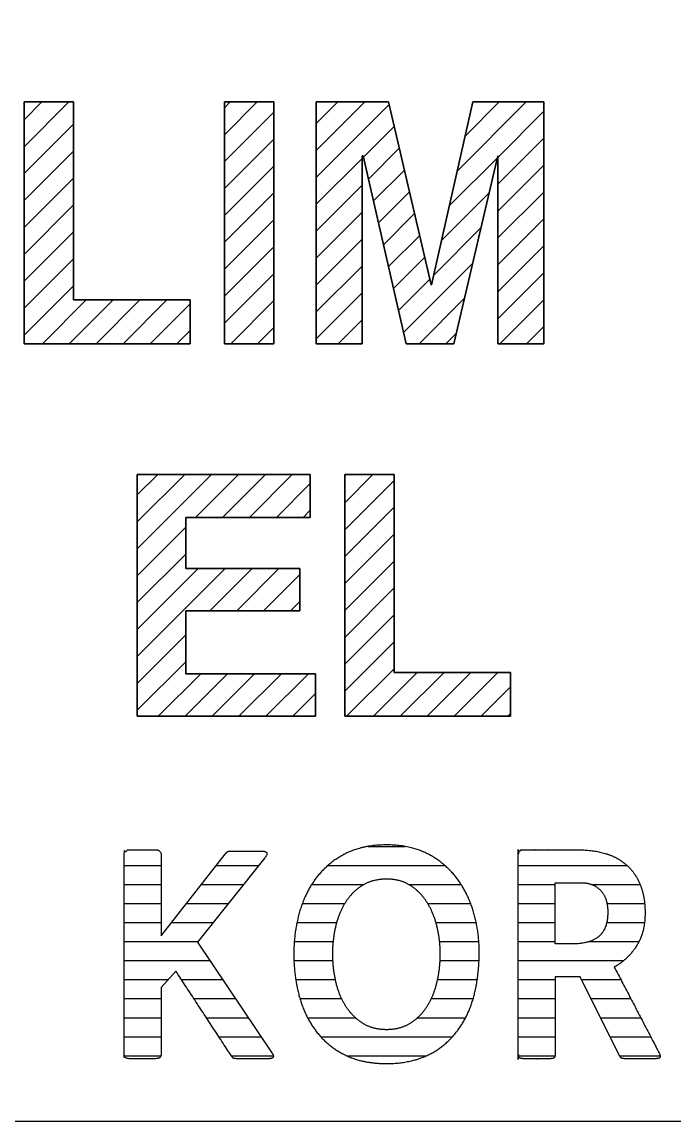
# Model space of a CAD drawing. Extents: x 7948 to 8542, y -4601 to -4181.
# Drawn here: x 8006.23 to 8010.51, y -4455.37 to -4448.16 of the extents above; entities that cross this region are included whole.
import ezdxf

# ---------------------------------------------------------------- set-up
doc = ezdxf.new("R2010")
doc.units = 0
doc.header["$LTSCALE"] = 7
doc.header["$MEASUREMENT"] = 0
doc.layers.get('0').update_dxf_attribs({"color": 2, "linetype": 'CONTINUOUS'})
doc.layers.add('기본값', color=18, linetype='CONTINUOUS')
doc.layers.add('레이어 1', color=18, linetype='CONTINUOUS')
pattern_1 = [(0, (7782.89281, -4612.94615), (0, 0.125), [])]

msp = doc.modelspace()

# ---------------------------------------------------------------- hatches: boundary and pattern name
at = {"layer": '기본값'}
h = msp.add_hatch(dxfattribs=at)
h.set_pattern_fill('해치1', color=2, style=0, pattern_type=2)
h.set_pattern_definition(pattern_1)
h.paths.add_polyline_path([(8009.08412, -4454.79129), (8009.07348, -4454.8043), (8009.06261, -4454.81687), (8009.0515, -4454.82901), (8009.04016, -4454.84072), (8009.02858, -4454.85199), (8009.01675, -4454.86283), (8009.0047, -4454.87323), (8008.9924, -4454.8832), (8008.97987, -4454.89273), (8008.9671, -4454.90183), (8008.95409, -4454.91049), (8008.94084, -4454.91872), (8008.92736, -4454.92652), (8008.91364, -4454.93388), (8008.89968, -4454.94081), (8008.88548, -4454.9473), (8008.87105, -4454.95338), (8008.85638, -4454.95907), (8008.84147, -4454.96436), (8008.82633, -4454.96927), (8008.81094, -4454.97378), (8008.79532, -4454.9779), (8008.77946, -4454.98162), (8008.76337, -4454.98496), (8008.74703, -4454.9879), (8008.73046, -4454.99045), (8008.71365, -4454.99261), (8008.69661, -4454.99437), (8008.67933, -4454.99574), (8008.6618, -4454.99672), (8008.64405, -4454.99731), (8008.62605, -4454.99751), (8008.60611, -4454.99728), (8008.58652, -4454.9966), (8008.56729, -4454.99546), (8008.54842, -4454.99387), (8008.5299, -4454.99182), (8008.51174, -4454.98931), (8008.49393, -4454.98635), (8008.47648, -4454.98294), (8008.45939, -4454.97907), (8008.44265, -4454.97474), (8008.42626, -4454.96996), (8008.41024, -4454.96472), (8008.39457, -4454.95903), (8008.37925, -4454.95288), (8008.3643, -4454.94628), (8008.34969, -4454.93922), (8008.33543, -4454.93177), (8008.32149, -4454.924), (8008.30787, -4454.91591), (8008.29457, -4454.9075), (8008.28159, -4454.89876), (8008.26893, -4454.88971), (8008.25659, -4454.88033), (8008.24458, -4454.87063), (8008.23289, -4454.86061), (8008.22151, -4454.85026), (8008.21046, -4454.8396), (8008.19973, -4454.82861), (8008.18932, -4454.81731), (8008.17923, -4454.80568), (8008.16947, -4454.79372), (8008.16002, -4454.78145), (8008.15089, -4454.7689), (8008.14207, -4454.75611), (8008.13356, -4454.74307), (8008.12535, -4454.72981), (8008.11745, -4454.7163), (8008.10986, -4454.70255), (8008.10258, -4454.68857), (8008.0956, -4454.67435), (8008.08894, -4454.65988), (8008.08258, -4454.64518), (8008.07653, -4454.63025), (8008.07079, -4454.61507), (8008.06535, -4454.59965), (8008.06023, -4454.584), (8008.05541, -4454.56811), (8008.0509, -4454.55198), (8008.04273, -4454.51927), (8008.03565, -4454.48614), (8008.02966, -4454.45259), (8008.02476, -4454.41863), (8008.02095, -4454.38424), (8008.01822, -4454.34944), (8008.01659, -4454.31421), (8008.01605, -4454.27857), (8008.01661, -4454.24375), (8008.01828, -4454.20924), (8008.02108, -4454.17504), (8008.02499, -4454.14116), (8008.03003, -4454.10758), (8008.03618, -4454.07432), (8008.04345, -4454.04137), (8008.05184, -4454.00873), (8008.05646, -4453.99261), (8008.0614, -4453.97672), (8008.06664, -4453.96107), (8008.07219, -4453.94566), (8008.07804, -4453.93049), (8008.08421, -4453.91555), (8008.09068, -4453.90085), (8008.09745, -4453.88639), (8008.10454, -4453.87217), (8008.11193, -4453.85818), (8008.11962, -4453.84444), (8008.12763, -4453.83092), (8008.13594, -4453.81765), (8008.14456, -4453.80462), (8008.15349, -4453.79182), (8008.16272, -4453.77926), (8008.17226, -4453.76697), (8008.18211, -4453.755), (8008.19226, -4453.74335), (8008.20273, -4453.73201), (8008.2135, -4453.72099), (8008.22458, -4453.71028), (8008.23597, -4453.69989), (8008.24767, -4453.68981), (8008.25967, -4453.68005), (8008.27198, -4453.6706), (8008.2846, -4453.66147), (8008.29753, -4453.65266), (8008.31077, -4453.64416), (8008.32431, -4453.63597), (8008.33817, -4453.6281), (8008.35233, -4453.62055), (8008.35953, -4453.61691), (8008.36682, -4453.61339), (8008.38165, -4453.60668), (8008.39684, -4453.60044), (8008.41238, -4453.59466), (8008.42826, -4453.58935), (8008.4445, -4453.58449), (8008.46108, -4453.5801), (8008.47802, -4453.57617), (8008.4953, -4453.57271), (8008.51293, -4453.5697), (8008.53091, -4453.56716), (8008.54924, -4453.56508), (8008.56792, -4453.56346), (8008.58695, -4453.5623), (8008.60632, -4453.56161), (8008.62605, -4453.56138), (8008.64556, -4453.56161), (8008.66474, -4453.56232), (8008.68359, -4453.56349), (8008.70209, -4453.56513), (8008.72027, -4453.56724), (8008.7381, -4453.56982), (8008.7556, -4453.57287), (8008.77277, -4453.57639), (8008.7896, -4453.58038), (8008.80609, -4453.58484), (8008.82225, -4453.58976), (8008.83808, -4453.59516), (8008.85357, -4453.60102), (8008.86872, -4453.60735), (8008.88354, -4453.61416), (8008.89082, -4453.61773), (8008.89802, -4453.62143), (8008.91218, -4453.62909), (8008.92603, -4453.63706), (8008.93958, -4453.64533), (8008.95282, -4453.65392), (8008.96575, -4453.66281), (8008.97837, -4453.67202), (8008.99069, -4453.68153), (8009.0027, -4453.69135), (8009.0144, -4453.70148), (8009.02579, -4453.71191), (8009.03688, -4453.72266), (8009.04765, -4453.73371), (8009.05812, -4453.74507), (8009.06829, -4453.75674), (8009.07814, -4453.76872), (8009.08769, -4453.78101), (8009.09693, -4453.79357), (8009.10588, -4453.80636), (8009.11452, -4453.81938), (8009.12286, -4453.83263), (8009.1309, -4453.8461), (8009.13864, -4453.85982), (8009.14608, -4453.87376), (8009.15322, -4453.88793), (8009.16006, -4453.90233), (8009.1666, -4453.91696), (8009.17284, -4453.93183), (8009.17877, -4453.94692), (8009.18441, -4453.96225), (8009.18974, -4453.9778), (8009.19478, -4453.99359), (8009.19951, -4454.00961), (8009.20395, -4454.02578), (8009.20808, -4454.04204), (8009.21191, -4454.05838), (8009.21544, -4454.07481), (8009.21868, -4454.09133), (8009.22161, -4454.10793), (8009.22424, -4454.12461), (8009.22657, -4454.14138), (8009.22861, -4454.15823), (8009.23034, -4454.17517), (8009.23177, -4454.19219), (8009.2329, -4454.20929), (8009.23373, -4454.22649), (8009.23426, -4454.24376), (8009.23442, -4454.27857), (8009.23345, -4454.31756), (8009.23142, -4454.35563), (8009.22832, -4454.39277), (8009.22416, -4454.42898), (8009.21894, -4454.46427), (8009.21265, -4454.49863), (8009.2091, -4454.51547), (8009.2053, -4454.53207), (8009.20122, -4454.54844), (8009.19688, -4454.56458), (8009.19224, -4454.58048), (8009.18729, -4454.59616), (8009.18201, -4454.6116), (8009.17641, -4454.62681), (8009.17049, -4454.64179), (8009.16425, -4454.65654), (8009.15768, -4454.67106), (8009.15079, -4454.68535), (8009.14359, -4454.6994), (8009.13605, -4454.71322), (8009.1282, -4454.72681), (8009.12003, -4454.74017), (8009.11153, -4454.7533), (8009.10272, -4454.76619), (8009.09358, -4454.77886)], flags=0)
h.paths.add_polyline_path([(8008.62605, -4453.78603), (8008.61452, -4453.78619), (8008.6032, -4453.78668), (8008.59208, -4453.7875), (8008.58116, -4453.78865), (8008.57045, -4453.79012), (8008.55994, -4453.79192), (8008.54963, -4453.79405), (8008.54455, -4453.79524), (8008.53952, -4453.79651), (8008.53454, -4453.79786), (8008.52962, -4453.79929), (8008.52474, -4453.80081), (8008.51992, -4453.80241), (8008.51514, -4453.80409), (8008.51042, -4453.80585), (8008.50574, -4453.80769), (8008.50112, -4453.80961), (8008.49655, -4453.81162), (8008.49203, -4453.81371), (8008.48756, -4453.81588), (8008.48314, -4453.81813), (8008.47877, -4453.82047), (8008.47445, -4453.82288), (8008.47018, -4453.82538), (8008.46597, -4453.82796), (8008.45767, -4453.83331), (8008.44956, -4453.83887), (8008.44163, -4453.84466), (8008.43388, -4453.85065), (8008.42632, -4453.85687), (8008.41893, -4453.8633), (8008.41173, -4453.86994), (8008.40471, -4453.8768), (8008.39787, -4453.88388), (8008.39121, -4453.89117), (8008.38474, -4453.89868), (8008.37844, -4453.90641), (8008.37233, -4453.91435), (8008.3664, -4453.92251), (8008.36065, -4453.93088), (8008.35508, -4453.93947), (8008.3497, -4453.94824), (8008.34449, -4453.95715), (8008.33947, -4453.96622), (8008.33463, -4453.97543), (8008.32997, -4453.98479), (8008.32549, -4453.99429), (8008.32119, -4454.00394), (8008.31707, -4454.01374), (8008.31313, -4454.02369), (8008.30938, -4454.03378), (8008.3058, -4454.04402), (8008.30241, -4454.05441), (8008.2992, -4454.06494), (8008.29617, -4454.07562), (8008.29332, -4454.08645), (8008.29065, -4454.09742), (8008.28582, -4454.11958), (8008.28163, -4454.14189), (8008.27808, -4454.16432), (8008.27518, -4454.1869), (8008.27293, -4454.20961), (8008.27132, -4454.23246), (8008.27035, -4454.25544), (8008.27003, -4454.27857), (8008.27035, -4454.30169), (8008.27132, -4454.32467), (8008.27293, -4454.34752), (8008.27518, -4454.37022), (8008.27808, -4454.39279), (8008.28163, -4454.41521), (8008.28582, -4454.4375), (8008.29065, -4454.45965), (8008.29332, -4454.47062), (8008.29617, -4454.48144), (8008.2992, -4454.49211), (8008.30241, -4454.50264), (8008.3058, -4454.51302), (8008.30938, -4454.52326), (8008.31313, -4454.53335), (8008.31707, -4454.5433), (8008.32119, -4454.5531), (8008.32549, -4454.56275), (8008.32997, -4454.57226), (8008.33463, -4454.58162), (8008.33947, -4454.59083), (8008.34449, -4454.5999), (8008.3497, -4454.60883), (8008.35508, -4454.6176), (8008.36065, -4454.6262), (8008.3664, -4454.63459), (8008.37233, -4454.64278), (8008.37844, -4454.65075), (8008.38474, -4454.65851), (8008.39121, -4454.66606), (8008.39787, -4454.6734), (8008.40471, -4454.68054), (8008.41173, -4454.68746), (8008.41893, -4454.69417), (8008.42632, -4454.70068), (8008.43388, -4454.70697), (8008.44163, -4454.71306), (8008.44956, -4454.71893), (8008.45767, -4454.7246), (8008.46597, -4454.73005), (8008.47018, -4454.73269), (8008.47445, -4454.73524), (8008.47877, -4454.7377), (8008.48314, -4454.74009), (8008.48756, -4454.74239), (8008.49203, -4454.7446), (8008.49655, -4454.74673), (8008.50112, -4454.74878), (8008.50574, -4454.75075), (8008.51042, -4454.75263), (8008.51514, -4454.75443), (8008.51992, -4454.75614), (8008.52474, -4454.75777), (8008.52962, -4454.75932), (8008.53454, -4454.76078), (8008.53952, -4454.76216), (8008.54455, -4454.76346), (8008.54963, -4454.76467), (8008.55476, -4454.7658), (8008.55994, -4454.76684), (8008.57045, -4454.76868), (8008.58116, -4454.77019), (8008.59208, -4454.77136), (8008.6032, -4454.77219), (8008.61452, -4454.7727), (8008.62605, -4454.77286), (8008.63736, -4454.7727), (8008.64849, -4454.77219), (8008.65943, -4454.77136), (8008.67017, -4454.77019), (8008.68073, -4454.76868), (8008.6911, -4454.76684), (8008.69622, -4454.7658), (8008.70129, -4454.76467), (8008.70631, -4454.76346), (8008.71128, -4454.76216), (8008.71621, -4454.76078), (8008.72109, -4454.75932), (8008.72592, -4454.75777), (8008.7307, -4454.75614), (8008.73544, -4454.75443), (8008.74013, -4454.75263), (8008.74477, -4454.75075), (8008.74937, -4454.74878), (8008.75392, -4454.74673), (8008.75842, -4454.7446), (8008.76288, -4454.74239), (8008.76728, -4454.74009), (8008.77164, -4454.7377), (8008.77596, -4454.73524), (8008.78022, -4454.73269), (8008.78444, -4454.73005), (8008.79274, -4454.7246), (8008.80085, -4454.71893), (8008.80877, -4454.71306), (8008.8165, -4454.70697), (8008.82404, -4454.70068), (8008.83139, -4454.69417), (8008.83855, -4454.68746), (8008.84553, -4454.68054), (8008.85231, -4454.6734), (8008.85891, -4454.66606), (8008.86531, -4454.65851), (8008.87153, -4454.65075), (8008.87756, -4454.64278), (8008.8834, -4454.63459), (8008.88905, -4454.6262), (8008.89451, -4454.6176), (8008.89979, -4454.60882), (8008.90489, -4454.59989), (8008.90982, -4454.5908), (8008.91458, -4454.58156), (8008.91916, -4454.57217), (8008.92357, -4454.56263), (8008.9278, -4454.55293), (8008.93185, -4454.54308), (8008.93573, -4454.53307), (8008.93944, -4454.52292), (8008.94297, -4454.51261), (8008.94633, -4454.50215), (8008.94951, -4454.49153), (8008.95252, -4454.48077), (8008.95535, -4454.46985), (8008.958, -4454.45877), (8008.96282, -4454.43645), (8008.967, -4454.41406), (8008.97053, -4454.39162), (8008.97342, -4454.36912), (8008.97567, -4454.34657), (8008.97728, -4454.32396), (8008.97824, -4454.30129), (8008.97856, -4454.27857), (8008.97824, -4454.25627), (8008.97728, -4454.234), (8008.97567, -4454.21176), (8008.97342, -4454.18955), (8008.97053, -4454.16736), (8008.967, -4454.14521), (8008.96282, -4454.12309), (8008.958, -4454.10099), (8008.95535, -4454.09003), (8008.95252, -4454.07921), (8008.94951, -4454.06853), (8008.94633, -4454.05801), (8008.94297, -4454.04763), (8008.93944, -4454.03739), (8008.93573, -4454.0273), (8008.93185, -4454.01736), (8008.9278, -4454.00757), (8008.92357, -4453.99792), (8008.91916, -4453.98842), (8008.91458, -4453.97906), (8008.90982, -4453.96985), (8008.90489, -4453.96079), (8008.89979, -4453.95187), (8008.89451, -4453.9431), (8008.88905, -4453.93451), (8008.88341, -4453.92611), (8008.87759, -4453.91792), (8008.87159, -4453.90993), (8008.8654, -4453.90214), (8008.85904, -4453.89455), (8008.85249, -4453.88717), (8008.84576, -4453.87998), (8008.83885, -4453.873), (8008.83176, -4453.86622), (8008.82448, -4453.85964), (8008.81703, -4453.85327), (8008.80939, -4453.84709), (8008.80157, -4453.84112), (8008.79357, -4453.83535), (8008.78538, -4453.82978), (8008.78122, -4453.82709), (8008.777, -4453.82448), (8008.77274, -4453.82196), (8008.76841, -4453.81952), (8008.76404, -4453.81717), (8008.75961, -4453.81491), (8008.75514, -4453.81273), (8008.7506, -4453.81064), (8008.74602, -4453.80863), (8008.74138, -4453.80671), (8008.73669, -4453.80487), (8008.73195, -4453.80312), (8008.72716, -4453.80145), (8008.72231, -4453.79987), (8008.71741, -4453.79837), (8008.71246, -4453.79696), (8008.70745, -4453.79564), (8008.70239, -4453.7944), (8008.69728, -4453.79325), (8008.69212, -4453.79218), (8008.6869, -4453.7912), (8008.68163, -4453.7903), (8008.67094, -4453.78876), (8008.66003, -4453.78756), (8008.64892, -4453.78671), (8008.63759, -4453.7862)], flags=0)
h = msp.add_hatch(dxfattribs=at)
h.set_pattern_fill('해치1', color=2, style=0, pattern_type=2)
h.set_pattern_definition(pattern_1)
h.paths.add_polyline_path([(8007.64335, -4454.96542), (8007.63865, -4454.96536), (8007.63441, -4454.96519), (8007.63245, -4454.96507), (8007.63061, -4454.96491), (8007.62888, -4454.96473), (8007.62726, -4454.96452), (8007.62575, -4454.96429), (8007.62436, -4454.96402), (8007.6237, -4454.96388), (8007.62307, -4454.96373), (8007.62247, -4454.96357), (8007.6219, -4454.96341), (8007.62136, -4454.96324), (8007.62084, -4454.96306), (8007.62036, -4454.96287), (8007.6199, -4454.96268), (8007.61968, -4454.96258), (8007.61947, -4454.96248), (8007.61926, -4454.96238), (8007.61906, -4454.96228), (8007.61887, -4454.96217), (8007.61869, -4454.96206), (8007.61851, -4454.96196), (8007.61834, -4454.96184), (8007.61817, -4454.96173), (8007.618, -4454.96161), (8007.61783, -4454.96147), (8007.61765, -4454.96133), (8007.61728, -4454.96103), (8007.6169, -4454.9607), (8007.6165, -4454.96033), (8007.61609, -4454.95994), (8007.61566, -4454.95951), (8007.61523, -4454.95905), (8007.61431, -4454.95804), (8007.61333, -4454.9569), (8007.6123, -4454.95563), (8007.61121, -4454.95424), (8007.60887, -4454.95109), (8007.60629, -4454.94742), (8007.60048, -4454.93859), (8007.24082, -4454.38989), (8007.14429, -4454.49682), (8007.14429, -4454.92981), (8007.14426, -4454.93242), (8007.14415, -4454.93492), (8007.14398, -4454.93731), (8007.14386, -4454.93846), (8007.14373, -4454.93958), (8007.14358, -4454.94068), (8007.14342, -4454.94175), (8007.14323, -4454.94279), (8007.14303, -4454.94381), (8007.14281, -4454.94479), (8007.14257, -4454.94575), (8007.14232, -4454.94668), (8007.14205, -4454.94758), (8007.14176, -4454.94846), (8007.14145, -4454.94931), (8007.14113, -4454.95013), (8007.14079, -4454.95092), (8007.14043, -4454.95169), (8007.14005, -4454.95242), (8007.13986, -4454.95278), (8007.13966, -4454.95313), (8007.13946, -4454.95348), (8007.13925, -4454.95381), (8007.13904, -4454.95414), (8007.13882, -4454.95447), (8007.1386, -4454.95478), (8007.13837, -4454.95509), (8007.13814, -4454.9554), (8007.13791, -4454.95569), (8007.13767, -4454.95598), (8007.13743, -4454.95626), (8007.13718, -4454.95654), (8007.13693, -4454.95681), (8007.13667, -4454.95707), (8007.13641, -4454.95732), (8007.13615, -4454.95757), (8007.13588, -4454.95781), (8007.1356, -4454.95804), (8007.13533, -4454.95827), (8007.13476, -4454.95871), (8007.13417, -4454.95914), (8007.13357, -4454.95955), (8007.13295, -4454.95995), (8007.13231, -4454.96033), (8007.13165, -4454.9607), (8007.13098, -4454.96106), (8007.13029, -4454.9614), (8007.12958, -4454.96173), (8007.12885, -4454.96204), (8007.12811, -4454.96234), (8007.12734, -4454.96263), (8007.12657, -4454.9629), (8007.12577, -4454.96316), (8007.12495, -4454.9634), (8007.12412, -4454.96363), (8007.12327, -4454.96385), (8007.12241, -4454.96405), (8007.12152, -4454.96424), (8007.12062, -4454.96441), (8007.1197, -4454.96457), (8007.11877, -4454.96472), (8007.11684, -4454.96497), (8007.11484, -4454.96517), (8007.11278, -4454.96531), (8007.11064, -4454.96539), (8007.10844, -4454.96542), (8006.93669, -4454.96542), (8006.93428, -4454.96539), (8006.93196, -4454.96531), (8006.92972, -4454.96517), (8006.92758, -4454.96497), (8006.92553, -4454.96472), (8006.92454, -4454.96457), (8006.92357, -4454.96441), (8006.92263, -4454.96424), (8006.9217, -4454.96405), (8006.9208, -4454.96385), (8006.91993, -4454.96363), (8006.91907, -4454.9634), (8006.91824, -4454.96316), (8006.91743, -4454.9629), (8006.91665, -4454.96263), (8006.91588, -4454.96234), (8006.91514, -4454.96204), (8006.91442, -4454.96173), (8006.91373, -4454.9614), (8006.91306, -4454.96106), (8006.91241, -4454.9607), (8006.91178, -4454.96033), (8006.91118, -4454.95995), (8006.9106, -4454.95955), (8006.91031, -4454.95934), (8006.91004, -4454.95914), (8006.90977, -4454.95893), (8006.9095, -4454.95871), (8006.90924, -4454.95849), (8006.90899, -4454.95827), (8006.90874, -4454.95804), (8006.9085, -4454.95781), (8006.90825, -4454.95757), (8006.90802, -4454.95732), (8006.90778, -4454.95707), (8006.90755, -4454.95681), (8006.90733, -4454.95654), (8006.90711, -4454.95626), (8006.90689, -4454.95598), (8006.90668, -4454.95569), (8006.90647, -4454.9554), (8006.90626, -4454.95509), (8006.90606, -4454.95478), (8006.90586, -4454.95447), (8006.90567, -4454.95414), (8006.90548, -4454.95381), (8006.90511, -4454.95313), (8006.90476, -4454.95242), (8006.90442, -4454.95169), (8006.9041, -4454.95092), (8006.90379, -4454.95013), (8006.9035, -4454.94931), (8006.90323, -4454.94846), (8006.90297, -4454.94758), (8006.90273, -4454.94668), (8006.9025, -4454.94575), (8006.90229, -4454.94479), (8006.90209, -4454.94381), (8006.90191, -4454.94279), (8006.90175, -4454.94175), (8006.9016, -4454.94068), (8006.90147, -4454.93958), (8006.90125, -4454.93731), (8006.90109, -4454.93492), (8006.901, -4454.93242), (8006.90097, -4454.92981), (8006.90097, -4453.62907), (8006.901, -4453.62688), (8006.90111, -4453.62476), (8006.90118, -4453.62373), (8006.90128, -4453.62271), (8006.90139, -4453.62171), (8006.90152, -4453.62073), (8006.90167, -4453.61977), (8006.90184, -4453.61882), (8006.90202, -4453.61789), (8006.90222, -4453.61698), (8006.90244, -4453.61608), (8006.90268, -4453.6152), (8006.90293, -4453.61434), (8006.9032, -4453.6135), (8006.90349, -4453.61267), (8006.90379, -4453.61186), (8006.90411, -4453.61107), (8006.90445, -4453.6103), (8006.90481, -4453.60954), (8006.90519, -4453.60881), (8006.90558, -4453.60808), (8006.90599, -4453.60738), (8006.90642, -4453.60669), (8006.90686, -4453.60602), (8006.90732, -4453.60537), (8006.9078, -4453.60474), (8006.9083, -4453.60412), (8006.90882, -4453.60352), (8006.90935, -4453.60294), (8006.9099, -4453.60237), (8006.91046, -4453.60183), (8006.91105, -4453.6013), (8006.91165, -4453.60078), (8006.91227, -4453.60029), (8006.91291, -4453.59981), (8006.91356, -4453.59935), (8006.91423, -4453.59891), (8006.91492, -4453.59848), (8006.91563, -4453.59807), (8006.91635, -4453.59768), (8006.91709, -4453.59731), (8006.91785, -4453.59695), (8006.91863, -4453.59661), (8006.91942, -4453.59629), (8006.92023, -4453.59598), (8006.92106, -4453.5957), (8006.92191, -4453.59543), (8006.92277, -4453.59518), (8006.92365, -4453.59494), (8006.92455, -4453.59472), (8006.92547, -4453.59452), (8006.9264, -4453.59434), (8006.92735, -4453.59418), (8006.92832, -4453.59403), (8006.92931, -4453.5939), (8006.93031, -4453.59379), (8006.93133, -4453.59369), (8006.93237, -4453.59361), (8006.9345, -4453.59351), (8006.93669, -4453.59347), (8007.10844, -4453.59347), (8007.11064, -4453.59351), (8007.11278, -4453.59361), (8007.11382, -4453.59369), (8007.11484, -4453.59379), (8007.11585, -4453.5939), (8007.11684, -4453.59403), (8007.11781, -4453.59418), (8007.11877, -4453.59434), (8007.1197, -4453.59453), (8007.12062, -4453.59473), (8007.12152, -4453.59495), (8007.12241, -4453.59518), (8007.12327, -4453.59544), (8007.12412, -4453.59571), (8007.12495, -4453.59599), (8007.12577, -4453.5963), (8007.12657, -4453.59662), (8007.12734, -4453.59696), (8007.12811, -4453.59732), (8007.12885, -4453.59769), (8007.12958, -4453.59809), (8007.13029, -4453.5985), (8007.13098, -4453.59892), (8007.13165, -4453.59937), (8007.13231, -4453.59983), (8007.13295, -4453.60031), (8007.13357, -4453.60081), (8007.13417, -4453.60132), (8007.13476, -4453.60186), (8007.13533, -4453.6024), (8007.13588, -4453.60297), (8007.13641, -4453.60356), (8007.13693, -4453.60416), (8007.13743, -4453.60478), (8007.13791, -4453.60541), (8007.13837, -4453.60607), (8007.13882, -4453.60674), (8007.13925, -4453.60743), (8007.13966, -4453.60814), (8007.14005, -4453.60886), (8007.14043, -4453.6096), (8007.14079, -4453.61036), (8007.14113, -4453.61114), (8007.14145, -4453.61193), (8007.14176, -4453.61274), (8007.14205, -4453.61357), (8007.14232, -4453.61442), (8007.14257, -4453.61528), (8007.14281, -4453.61616), (8007.14303, -4453.61706), (8007.14323, -4453.61797), (8007.14342, -4453.61891), (8007.14358, -4453.61986), (8007.14373, -4453.62083), (8007.14386, -4453.62181), (8007.14398, -4453.62282), (8007.14407, -4453.62384), (8007.14415, -4453.62487), (8007.14426, -4453.627), (8007.14429, -4453.6292), (8007.14429, -4454.15847), (8007.56462, -4453.62118), (8007.57898, -4453.60682), (8007.57915, -4453.60666), (8007.57932, -4453.6065), (8007.5795, -4453.60634), (8007.57969, -4453.60618), (8007.57988, -4453.60602), (8007.58007, -4453.60587), (8007.58027, -4453.60572), (8007.58048, -4453.60557), (8007.58069, -4453.60543), (8007.58091, -4453.60529), (8007.58113, -4453.60515), (8007.58136, -4453.60501), (8007.58159, -4453.60488), (8007.58183, -4453.60475), (8007.58232, -4453.60449), (8007.58283, -4453.60425), (8007.58337, -4453.60401), (8007.58392, -4453.60379), (8007.5845, -4453.60358), (8007.5851, -4453.60337), (8007.58572, -4453.60318), (8007.58636, -4453.603), (8007.58702, -4453.60283), (8007.5877, -4453.60267), (8007.5884, -4453.60252), (8007.58913, -4453.60237), (8007.58987, -4453.60224), (8007.59143, -4453.60202), (8007.59307, -4453.60183), (8007.59479, -4453.60168), (8007.5966, -4453.60158), (8007.5985, -4453.60152), (8007.60048, -4453.6015), (8007.8008, -4453.6015), (8007.80462, -4453.60154), (8007.80825, -4453.60167), (8007.81167, -4453.60189), (8007.81491, -4453.60219), (8007.81645, -4453.60238), (8007.81794, -4453.60258), (8007.81939, -4453.60281), (8007.82078, -4453.60306), (8007.82213, -4453.60333), (8007.82343, -4453.60363), (8007.82468, -4453.60394), (8007.82587, -4453.60428), (8007.82703, -4453.60464), (8007.82813, -4453.60502), (8007.82918, -4453.60542), (8007.82969, -4453.60563), (8007.83018, -4453.60584), (8007.83067, -4453.60606), (8007.83114, -4453.60629), (8007.8316, -4453.60652), (8007.83205, -4453.60675), (8007.83248, -4453.607), (8007.8329, -4453.60724), (8007.83331, -4453.6075), (8007.83371, -4453.60775), (8007.8341, -4453.60802), (8007.83447, -4453.60829), (8007.83483, -4453.60856), (8007.83518, -4453.60884), (8007.83552, -4453.60913), (8007.83584, -4453.60942), (8007.83615, -4453.60971), (8007.83645, -4453.61001), (8007.83674, -4453.61032), (8007.83702, -4453.61063), (8007.83728, -4453.61095), (8007.83753, -4453.61127), (8007.83777, -4453.6116), (8007.83799, -4453.61194), (8007.83821, -4453.61228), (8007.83841, -4453.61262), (8007.8386, -4453.61297), (8007.83878, -4453.61333), (8007.83894, -4453.61369), (8007.8391, -4453.61406), (8007.83924, -4453.61443), (8007.83937, -4453.61481), (8007.83948, -4453.61519), (8007.83959, -4453.61558), (8007.83968, -4453.61597), (8007.83976, -4453.61637), (8007.83982, -4453.61677), (8007.83988, -4453.61718), (8007.83992, -4453.6176), (8007.83995, -4453.61802), (8007.83997, -4453.61845), (8007.83998, -4453.61888), (8007.83997, -4453.61932), (8007.83995, -4453.61976), (8007.83992, -4453.62021), (8007.83988, -4453.62066), (8007.83982, -4453.62112), (8007.83976, -4453.62158), (8007.83968, -4453.62205), (8007.83959, -4453.62253), (8007.83948, -4453.62301), (8007.83937, -4453.6235), (8007.83924, -4453.62399), (8007.8391, -4453.62449), (8007.83894, -4453.62499), (8007.83878, -4453.6255), (8007.8386, -4453.62601), (8007.83841, -4453.62653), (8007.83799, -4453.62758), (8007.83753, -4453.62866), (8007.83702, -4453.62976), (8007.83645, -4453.63087), (8007.83584, -4453.63202), (8007.83518, -4453.63318), (8007.83447, -4453.63436), (8007.83371, -4453.63557), (8007.8329, -4453.6368), (8007.83205, -4453.63805), (8007.83018, -4453.64061), (8007.82813, -4453.64326), (8007.82587, -4453.646), (8007.38398, -4454.20109), (8007.87238, -4454.92793), (8007.87399, -4454.93024), (8007.87544, -4454.93247), (8007.87611, -4454.93356), (8007.87674, -4454.93463), (8007.87733, -4454.93569), (8007.87789, -4454.93672), (8007.87841, -4454.93774), (8007.87889, -4454.93873), (8007.87934, -4454.93971), (8007.87974, -4454.94067), (8007.88011, -4454.94162), (8007.88044, -4454.94254), (8007.88074, -4454.94345), (8007.88099, -4454.94433), (8007.88111, -4454.94477), (8007.88121, -4454.9452), (8007.88131, -4454.94563), (8007.8814, -4454.94605), (8007.88147, -4454.94647), (8007.88154, -4454.94689), (8007.8816, -4454.9473), (8007.88165, -4454.9477), (8007.88169, -4454.9481), (8007.88172, -4454.9485), (8007.88174, -4454.94889), (8007.88175, -4454.94927), (8007.88175, -4454.94966), (8007.88174, -4454.95003), (8007.88172, -4454.95041), (8007.8817, -4454.95078), (8007.88166, -4454.95114), (8007.88162, -4454.9515), (8007.88156, -4454.95185), (8007.8815, -4454.9522), (8007.88142, -4454.95255), (8007.88134, -4454.95289), (8007.88125, -4454.95323), (8007.88115, -4454.95356), (8007.88104, -4454.95388), (8007.88092, -4454.95421), (8007.88079, -4454.95453), (8007.88065, -4454.95484), (8007.8805, -4454.95515), (8007.88034, -4454.95545), (8007.88018, -4454.95575), (8007.88, -4454.95605), (8007.87981, -4454.95634), (8007.87962, -4454.95662), (8007.87941, -4454.9569), (8007.8792, -4454.95718), (8007.87898, -4454.95745), (8007.87874, -4454.95772), (8007.8785, -4454.95798), (8007.87825, -4454.95824), (8007.87799, -4454.9585), (8007.87772, -4454.95875), (8007.87744, -4454.95899), (8007.87715, -4454.95923), (8007.87685, -4454.95947), (8007.87654, -4454.9597), (8007.87623, -4454.95992), (8007.8759, -4454.96015), (8007.87556, -4454.96036), (8007.87522, -4454.96058), (8007.87486, -4454.96078), (8007.8745, -4454.96099), (8007.87413, -4454.96119), (8007.87374, -4454.96138), (8007.87335, -4454.96157), (8007.87295, -4454.96176), (8007.87254, -4454.96194), (8007.87212, -4454.96211), (8007.87125, -4454.96245), (8007.87034, -4454.96277), (8007.8694, -4454.96307), (8007.86842, -4454.96336), (8007.8674, -4454.96362), (8007.86634, -4454.96387), (8007.86525, -4454.9641), (8007.86412, -4454.96431), (8007.86295, -4454.9645), (8007.86174, -4454.96468), (8007.8605, -4454.96483), (8007.8579, -4454.96509), (8007.85514, -4454.96527), (8007.85224, -4454.96538), (8007.84919, -4454.96542)], flags=0)
h = msp.add_hatch(dxfattribs=at)
h.set_pattern_fill('해치1', color=2, style=0, pattern_type=2)
h.set_pattern_definition(pattern_1)
h.paths.add_polyline_path([(8010.19556, -4454.96542), (8010.19044, -4454.96535), (8010.18579, -4454.96514), (8010.18365, -4454.96498), (8010.18162, -4454.96479), (8010.17971, -4454.96457), (8010.17792, -4454.9643), (8010.17625, -4454.96401), (8010.17545, -4454.96385), (8010.17469, -4454.96368), (8010.17396, -4454.9635), (8010.17326, -4454.96331), (8010.17258, -4454.96312), (8010.17194, -4454.96291), (8010.17133, -4454.9627), (8010.17074, -4454.96248), (8010.17019, -4454.96225), (8010.16992, -4454.96213), (8010.16966, -4454.96201), (8010.16941, -4454.96189), (8010.16917, -4454.96176), (8010.16893, -4454.96163), (8010.1687, -4454.96151), (8010.16848, -4454.96137), (8010.16826, -4454.96124), (8010.16806, -4454.9611), (8010.16786, -4454.96097), (8010.16766, -4454.96082), (8010.16746, -4454.96067), (8010.16726, -4454.96052), (8010.16706, -4454.96035), (8010.16686, -4454.96018), (8010.16666, -4454.96), (8010.16625, -4454.95962), (8010.16584, -4454.9592), (8010.16542, -4454.95876), (8010.16499, -4454.95829), (8010.16456, -4454.95779), (8010.16412, -4454.95726), (8010.16368, -4454.9567), (8010.16324, -4454.95611), (8010.16279, -4454.95549), (8010.16187, -4454.95416), (8010.16093, -4454.95271), (8010.15997, -4454.95114), (8010.159, -4454.94945), (8010.158, -4454.94765), (8010.15698, -4454.94572), (8010.15487, -4454.94152), (8010.15269, -4454.93683), (8009.89858, -4454.42787), (8009.73399, -4454.42787), (8009.73399, -4454.92793), (8009.73396, -4454.93098), (8009.73387, -4454.93388), (8009.73373, -4454.93663), (8009.73354, -4454.93924), (8009.73329, -4454.9417), (8009.73298, -4454.94402), (8009.73281, -4454.94512), (8009.73262, -4454.94619), (8009.73242, -4454.94722), (8009.7322, -4454.94821), (8009.73197, -4454.94917), (8009.73173, -4454.95009), (8009.73147, -4454.95097), (8009.73119, -4454.95182), (8009.73091, -4454.95263), (8009.73061, -4454.95341), (8009.73029, -4454.95415), (8009.73013, -4454.9545), (8009.72997, -4454.95485), (8009.7298, -4454.95518), (8009.72962, -4454.95551), (8009.72945, -4454.95583), (8009.72927, -4454.95614), (8009.72909, -4454.95644), (8009.7289, -4454.95673), (8009.72871, -4454.95702), (8009.72852, -4454.95729), (8009.72832, -4454.95755), (8009.72812, -4454.95781), (8009.72791, -4454.95806), (8009.72771, -4454.95829), (8009.72749, -4454.95852), (8009.72728, -4454.95874), (8009.72706, -4454.95895), (8009.72684, -4454.95915), (8009.72661, -4454.95934), (8009.72638, -4454.95953), (8009.72614, -4454.95972), (8009.7259, -4454.95991), (8009.72565, -4454.96009), (8009.72539, -4454.96027), (8009.72513, -4454.96045), (8009.72486, -4454.96062), (8009.72458, -4454.96079), (8009.7243, -4454.96095), (8009.72372, -4454.96128), (8009.72311, -4454.96159), (8009.72248, -4454.96189), (8009.72183, -4454.96218), (8009.72115, -4454.96245), (8009.72045, -4454.96272), (8009.71972, -4454.96297), (8009.71897, -4454.96321), (8009.71819, -4454.96343), (8009.71739, -4454.96365), (8009.71656, -4454.96385), (8009.71571, -4454.96404), (8009.71484, -4454.96422), (8009.71394, -4454.96438), (8009.71301, -4454.96454), (8009.71109, -4454.9648), (8009.70907, -4454.96503), (8009.70695, -4454.9652), (8009.70474, -4454.96532), (8009.70242, -4454.96539), (8009.70001, -4454.96542), (8009.52651, -4454.96542), (8009.52431, -4454.96539), (8009.52217, -4454.96532), (8009.52011, -4454.9652), (8009.51811, -4454.96503), (8009.51619, -4454.96481), (8009.51433, -4454.96454), (8009.51254, -4454.96423), (8009.51168, -4454.96405), (8009.51083, -4454.96387), (8009.51, -4454.96367), (8009.50918, -4454.96345), (8009.50839, -4454.96323), (8009.50761, -4454.96299), (8009.50685, -4454.96274), (8009.5061, -4454.96248), (8009.50538, -4454.96221), (8009.50467, -4454.96193), (8009.50398, -4454.96163), (8009.5033, -4454.96132), (8009.50264, -4454.961), (8009.50201, -4454.96067), (8009.50138, -4454.96032), (8009.50078, -4454.95996), (8009.50019, -4454.95959), (8009.49962, -4454.95921), (8009.49935, -4454.95901), (8009.49907, -4454.95881), (8009.4988, -4454.95859), (8009.49854, -4454.95836), (8009.49828, -4454.95813), (8009.49802, -4454.95788), (8009.49777, -4454.95763), (8009.49752, -4454.95737), (8009.49728, -4454.9571), (8009.49704, -4454.95681), (8009.49681, -4454.95652), (8009.49658, -4454.95623), (8009.49635, -4454.95592), (8009.49613, -4454.9556), (8009.49592, -4454.95527), (8009.4957, -4454.95494), (8009.4955, -4454.95459), (8009.49529, -4454.95424), (8009.49509, -4454.95388), (8009.4949, -4454.9535), (8009.49471, -4454.95312), (8009.49452, -4454.95273), (8009.49416, -4454.95192), (8009.49382, -4454.95108), (8009.4935, -4454.95019), (8009.49319, -4454.94928), (8009.4929, -4454.94832), (8009.49263, -4454.94733), (8009.49238, -4454.9463), (8009.49214, -4454.94524), (8009.49192, -4454.94413), (8009.49172, -4454.943), (8009.49154, -4454.94182), (8009.49137, -4454.94061), (8009.49122, -4454.93936), (8009.49098, -4454.93676), (8009.4908, -4454.934), (8009.4907, -4454.9311), (8009.49066, -4454.92806), (8009.49066, -4453.62907), (8009.4907, -4453.62647), (8009.49082, -4453.62397), (8009.4909, -4453.62276), (8009.49101, -4453.62158), (8009.49113, -4453.62043), (8009.49128, -4453.6193), (8009.49144, -4453.61821), (8009.49162, -4453.61714), (8009.49182, -4453.6161), (8009.49205, -4453.61508), (8009.49229, -4453.6141), (8009.49255, -4453.61314), (8009.49282, -4453.61221), (8009.49312, -4453.61131), (8009.49344, -4453.61043), (8009.49378, -4453.60958), (8009.49413, -4453.60876), (8009.49451, -4453.60797), (8009.4949, -4453.6072), (8009.4951, -4453.60683), (8009.49531, -4453.60647), (8009.49553, -4453.60611), (8009.49575, -4453.60576), (8009.49597, -4453.60541), (8009.4962, -4453.60508), (8009.49643, -4453.60475), (8009.49667, -4453.60442), (8009.49691, -4453.60411), (8009.49716, -4453.6038), (8009.49741, -4453.60349), (8009.49767, -4453.6032), (8009.49793, -4453.60291), (8009.4982, -4453.60263), (8009.49847, -4453.60235), (8009.49874, -4453.60208), (8009.49902, -4453.60182), (8009.49931, -4453.60157), (8009.4996, -4453.60132), (8009.4999, -4453.60108), (8009.5002, -4453.60084), (8009.5005, -4453.60062), (8009.50112, -4453.60018), (8009.50175, -4453.59975), (8009.50239, -4453.59934), (8009.50303, -4453.59894), (8009.50369, -4453.59856), (8009.50435, -4453.59819), (8009.50502, -4453.59783), (8009.5057, -4453.59749), (8009.50639, -4453.59716), (8009.50709, -4453.59685), (8009.50779, -4453.59655), (8009.50851, -4453.59626), (8009.50923, -4453.59599), (8009.50996, -4453.59573), (8009.51071, -4453.59549), (8009.51146, -4453.59526), (8009.51221, -4453.59504), (8009.51298, -4453.59484), (8009.51376, -4453.59465), (8009.51454, -4453.59448), (8009.51533, -4453.59432), (8009.51614, -4453.59417), (8009.51695, -4453.59404), (8009.51777, -4453.59392), (8009.51859, -4453.59381), (8009.51943, -4453.59372), (8009.52113, -4453.59358), (8009.52287, -4453.5935), (8009.52463, -4453.59347), (8009.88429, -4453.59347), (8009.90904, -4453.59386), (8009.9332, -4453.59503), (8009.95678, -4453.59697), (8009.96835, -4453.59824), (8009.97977, -4453.59969), (8009.99105, -4453.60135), (8010.00218, -4453.60319), (8010.01316, -4453.60523), (8010.024, -4453.60747), (8010.03469, -4453.6099), (8010.04523, -4453.61252), (8010.05563, -4453.61534), (8010.06588, -4453.61836), (8010.07596, -4453.62157), (8010.08586, -4453.625), (8010.09556, -4453.62863), (8010.10508, -4453.63247), (8010.1144, -4453.63652), (8010.12354, -4453.64078), (8010.13249, -4453.64525), (8010.14125, -4453.64993), (8010.14982, -4453.65482), (8010.1582, -4453.65992), (8010.1664, -4453.66522), (8010.1744, -4453.67074), (8010.18222, -4453.67646), (8010.18984, -4453.6824), (8010.19728, -4453.68854), (8010.20453, -4453.69489), (8010.21158, -4453.70145), (8010.21843, -4453.7082), (8010.22508, -4453.71516), (8010.23152, -4453.72232), (8010.23777, -4453.72968), (8010.24381, -4453.73724), (8010.24965, -4453.745), (8010.25528, -4453.75296), (8010.26072, -4453.76112), (8010.26595, -4453.76949), (8010.27098, -4453.77805), (8010.27581, -4453.78682), (8010.28043, -4453.79578), (8010.28485, -4453.80495), (8010.28907, -4453.81432), (8010.29309, -4453.82388), (8010.29689, -4453.83367), (8010.30044, -4453.84368), (8010.30374, -4453.85393), (8010.3068, -4453.8644), (8010.30962, -4453.8751), (8010.31219, -4453.88604), (8010.31452, -4453.8972), (8010.3166, -4453.9086), (8010.31843, -4453.92022), (8010.32003, -4453.93208), (8010.32137, -4453.94416), (8010.32247, -4453.95648), (8010.32333, -4453.96902), (8010.32394, -4453.9818), (8010.32431, -4453.9948), (8010.32443, -4454.00804), (8010.32422, -4454.02373), (8010.32357, -4454.03913), (8010.32248, -4454.05424), (8010.32097, -4454.06905), (8010.31902, -4454.08356), (8010.31663, -4454.09778), (8010.31382, -4454.1117), (8010.31224, -4454.11855), (8010.31057, -4454.12533), (8010.30878, -4454.13203), (8010.30688, -4454.13866), (8010.30488, -4454.14522), (8010.30276, -4454.1517), (8010.30054, -4454.15811), (8010.29821, -4454.16444), (8010.29578, -4454.1707), (8010.29323, -4454.17689), (8010.29058, -4454.183), (8010.28781, -4454.18904), (8010.28494, -4454.195), (8010.28196, -4454.2009), (8010.27888, -4454.20671), (8010.27568, -4454.21246), (8010.27237, -4454.21813), (8010.26896, -4454.22372), (8010.26189, -4454.23469), (8010.25453, -4454.24537), (8010.2469, -4454.25574), (8010.23899, -4454.26582), (8010.2308, -4454.27561), (8010.22232, -4454.2851), (8010.21357, -4454.29429), (8010.20454, -4454.30318), (8010.19523, -4454.31178), (8010.18564, -4454.32009), (8010.17577, -4454.3281), (8010.16562, -4454.33581), (8010.15519, -4454.34322), (8010.14448, -4454.35034), (8010.1335, -4454.35716), (8010.12223, -4454.36369), (8010.41206, -4454.91866), (8010.41378, -4454.92196), (8010.41535, -4454.92513), (8010.41679, -4454.92817), (8010.41809, -4454.93107), (8010.41925, -4454.93384), (8010.42027, -4454.93647), (8010.42115, -4454.93898), (8010.42153, -4454.94018), (8010.42189, -4454.94135), (8010.4222, -4454.94248), (8010.42249, -4454.94358), (8010.42273, -4454.94465), (8010.42295, -4454.94569), (8010.42312, -4454.94669), (8010.42327, -4454.94766), (8010.42338, -4454.94859), (8010.42342, -4454.94905), (8010.42345, -4454.9495), (8010.42347, -4454.94993), (8010.42349, -4454.95036), (8010.42349, -4454.95079), (8010.42349, -4454.9512), (8010.42348, -4454.95161), (8010.42346, -4454.952), (8010.42343, -4454.95239), (8010.42339, -4454.95277), (8010.42335, -4454.95314), (8010.42329, -4454.95351), (8010.42323, -4454.95386), (8010.42316, -4454.95421), (8010.42307, -4454.95455), (8010.42298, -4454.95488), (8010.42289, -4454.9552), (8010.42278, -4454.95551), (8010.42272, -4454.95567), (8010.42266, -4454.95582), (8010.4226, -4454.95597), (8010.42253, -4454.95612), (8010.42246, -4454.95627), (8010.42239, -4454.95642), (8010.42232, -4454.95657), (8010.42224, -4454.95671), (8010.42216, -4454.95686), (8010.42208, -4454.957), (8010.42199, -4454.95714), (8010.4219, -4454.95728), (8010.42181, -4454.95742), (8010.42172, -4454.95756), (8010.42162, -4454.9577), (8010.42152, -4454.95783), (8010.42142, -4454.95797), (8010.42131, -4454.9581), (8010.42109, -4454.95837), (8010.42086, -4454.95863), (8010.42062, -4454.95888), (8010.42037, -4454.95913), (8010.4201, -4454.95937), (8010.41983, -4454.95961), (8010.41954, -4454.95985), (8010.41924, -4454.96008), (8010.41893, -4454.9603), (8010.41861, -4454.96052), (8010.41827, -4454.96074), (8010.41793, -4454.96095), (8010.41757, -4454.96115), (8010.41721, -4454.96135), (8010.41683, -4454.96155), (8010.41644, -4454.96174), (8010.41604, -4454.96193), (8010.41563, -4454.96211), (8010.4152, -4454.96228), (8010.41477, -4454.96246), (8010.41432, -4454.96262), (8010.41339, -4454.96294), (8010.41242, -4454.96324), (8010.4114, -4454.96352), (8010.41034, -4454.96378), (8010.40923, -4454.96402), (8010.40807, -4454.96425), (8010.40687, -4454.96445), (8010.40563, -4454.96463), (8010.40434, -4454.9648), (8010.40162, -4454.96507), (8010.39872, -4454.96526), (8010.39564, -4454.96538), (8010.39238, -4454.96542)], flags=0)
h.paths.add_polyline_path([(8009.73399, -4454.21125), (8009.85383, -4454.21125), (8009.86707, -4454.21106), (8009.87993, -4454.21048), (8009.89242, -4454.20953), (8009.90452, -4454.20819), (8009.91043, -4454.20737), (8009.91625, -4454.20646), (8009.92197, -4454.20546), (8009.9276, -4454.20436), (8009.93313, -4454.20316), (8009.93857, -4454.20187), (8009.94392, -4454.20048), (8009.94917, -4454.19899), (8009.95432, -4454.19742), (8009.95938, -4454.19574), (8009.96435, -4454.19397), (8009.96922, -4454.1921), (8009.974, -4454.19014), (8009.97868, -4454.18808), (8009.98327, -4454.18593), (8009.98776, -4454.18368), (8009.99216, -4454.18133), (8009.99647, -4454.17889), (8010.00068, -4454.17635), (8010.00479, -4454.17372), (8010.00881, -4454.17099), (8010.01274, -4454.16817), (8010.01657, -4454.16525), (8010.02031, -4454.16223), (8010.02394, -4454.15911), (8010.02746, -4454.15588), (8010.03086, -4454.15253), (8010.03415, -4454.14907), (8010.03732, -4454.1455), (8010.04038, -4454.14182), (8010.04332, -4454.13802), (8010.04614, -4454.13411), (8010.04885, -4454.13008), (8010.05145, -4454.12594), (8010.05393, -4454.12169), (8010.05629, -4454.11733), (8010.05854, -4454.11285), (8010.06067, -4454.10826), (8010.06269, -4454.10355), (8010.06459, -4454.09874), (8010.06638, -4454.09381), (8010.06805, -4454.08876), (8010.06961, -4454.08361), (8010.07105, -4454.07834), (8010.07238, -4454.07296), (8010.07359, -4454.06746), (8010.07468, -4454.06185), (8010.07566, -4454.05613), (8010.07653, -4454.0503), (8010.07728, -4454.04435), (8010.07791, -4454.03829), (8010.07843, -4454.03211), (8010.07883, -4454.02583), (8010.07912, -4454.01942), (8010.0793, -4454.01291), (8010.07935, -4454.00628), (8010.07917, -4453.99433), (8010.07861, -4453.98274), (8010.0782, -4453.97709), (8010.07769, -4453.97153), (8010.07708, -4453.96606), (8010.07639, -4453.96068), (8010.0756, -4453.9554), (8010.07472, -4453.95022), (8010.07375, -4453.94512), (8010.07268, -4453.94012), (8010.07152, -4453.93521), (8010.07027, -4453.93039), (8010.06893, -4453.92567), (8010.06749, -4453.92104), (8010.06596, -4453.9165), (8010.06434, -4453.91206), (8010.06263, -4453.90771), (8010.06082, -4453.90345), (8010.05892, -4453.89928), (8010.05693, -4453.89521), (8010.05484, -4453.89123), (8010.05266, -4453.88735), (8010.05039, -4453.88356), (8010.04803, -4453.87986), (8010.04557, -4453.87625), (8010.04303, -4453.87274), (8010.04038, -4453.86932), (8010.03765, -4453.86599), (8010.03482, -4453.86275), (8010.03191, -4453.85961), (8010.02891, -4453.85657), (8010.02587, -4453.85362), (8010.02277, -4453.85076), (8010.01961, -4453.84801), (8010.0164, -4453.84535), (8010.01314, -4453.84278), (8010.00982, -4453.84032), (8010.00645, -4453.83795), (8010.00303, -4453.83568), (8009.99955, -4453.8335), (8009.99602, -4453.83142), (8009.99243, -4453.82944), (8009.98879, -4453.82755), (8009.9851, -4453.82576), (8009.98135, -4453.82407), (8009.97755, -4453.82247), (8009.97369, -4453.82098), (8009.96978, -4453.81957), (8009.96581, -4453.81827), (8009.9618, -4453.81706), (8009.95772, -4453.81595), (8009.9536, -4453.81493), (8009.94942, -4453.81401), (8009.94518, -4453.81319), (8009.94089, -4453.81246), (8009.93655, -4453.81184), (8009.93216, -4453.8113), (8009.92771, -4453.81087), (8009.9232, -4453.81053), (8009.91864, -4453.81029), (8009.91403, -4453.81014), (8009.90937, -4453.8101), (8009.73399, -4453.8101)], flags=0)

# ---------------------------------------------------------------- linework, layer by layer
at = {"color": 2}
for p, q in [((8006.24451, -4448.97533), (8006.53805, -4448.68179)), ((8006.24451, -4448.79856), (8006.36127, -4448.68179)), ((8007.5608, -4448.89648), (8007.77548, -4448.68179)), ((8007.5608, -4448.7197), (8007.59871, -4448.68179)), ((8008.16404, -4449.00034), (8008.48259, -4448.68179)), ((8008.16404, -4448.82356), (8008.30581, -4448.68179)), ((8008.16404, -4449.17712), (8008.64211, -4448.69905)), ((8009.09089, -4449.13416), (8009.54325, -4448.68179)), ((8009.14249, -4448.90577), (8009.36647, -4448.68179)), ((8007.5608, -4449.07325), (8007.88491, -4448.74914)), ((8009.35591, -4449.04591), (8009.65902, -4448.7428)), ((8006.24451, -4449.15211), (8006.56862, -4448.82799)), ((8008.46982, -4449.04812), (8008.67567, -4448.84226)), ((8007.5608, -4449.25003), (8007.88491, -4448.92592)), ((8009.35719, -4449.22141), (8009.65902, -4448.91958)), ((8006.24451, -4449.32889), (8006.56862, -4449.00477)), ((8008.5068, -4449.18791), (8008.70924, -4448.98547)), ((8008.16404, -4449.3539), (8008.46982, -4449.04812)), ((8009.03928, -4449.36254), (8009.35591, -4449.04591)), ((8009.35719, -4449.39819), (8009.65902, -4449.09635)), ((8007.5608, -4449.42681), (8007.88491, -4449.10269)), ((8008.53985, -4449.33164), (8008.74281, -4449.12868)), ((8006.24451, -4449.50566), (8006.56862, -4449.18155)), ((8008.16404, -4449.53067), (8008.46587, -4449.22884)), ((8007.5608, -4449.60358), (8007.88491, -4449.27947)), ((8008.57289, -4449.47538), (8008.77638, -4449.27189)), ((8008.98767, -4449.59093), (8009.30038, -4449.27821)), ((8009.35719, -4449.57496), (8009.65902, -4449.27313)), ((8006.24451, -4449.68244), (8006.56862, -4449.35833)), ((8007.5608, -4449.78036), (8007.88491, -4449.45625)), ((8008.16404, -4449.70745), (8008.46587, -4449.40562)), ((8008.60593, -4449.61911), (8008.80995, -4449.4151)), ((8009.35719, -4449.75174), (8009.65902, -4449.44991)), ((8008.93606, -4449.81931), (8009.24614, -4449.50924)), ((8006.24451, -4449.85922), (8006.56862, -4449.5351)), ((8008.16404, -4449.88423), (8008.46587, -4449.58239)), ((8008.63897, -4449.76285), (8008.84351, -4449.55831)), ((8007.5608, -4449.95714), (8007.88491, -4449.63302)), ((8009.35719, -4449.92852), (8009.65902, -4449.62668)), ((8006.24451, -4450.03599), (8006.56862, -4449.71188)), ((8008.67202, -4449.90658), (8008.87708, -4449.70151)), ((8008.7381, -4450.19405), (8009.19189, -4449.74026)), ((8007.5608, -4450.13391), (8007.88491, -4449.8098)), ((8008.16404, -4450.061), (8008.46587, -4449.75917)), ((8009.35719, -4450.10529), (8009.65902, -4449.80346)), ((8006.24451, -4450.21277), (8006.56862, -4449.88866)), ((8008.70506, -4450.05032), (8008.91065, -4449.84472)), ((8008.16404, -4450.23778), (8008.46587, -4449.93595)), ((8006.3641, -4450.26996), (8006.65175, -4449.9823)), ((8006.54087, -4450.26996), (8006.82853, -4449.9823)), ((8006.71765, -4450.26996), (8007.0053, -4449.9823)), ((8006.89443, -4450.26996), (8007.18208, -4449.9823)), ((8007.0712, -4450.26996), (8007.33434, -4450.00682)), ((8007.60153, -4450.26996), (8007.88491, -4449.98658)), ((8008.83897, -4450.26996), (8009.13764, -4449.97128)), ((8009.3693, -4450.26996), (8009.65902, -4449.98024)), ((8007.77831, -4450.26996), (8007.88491, -4450.16335)), ((8008.30864, -4450.26996), (8008.46587, -4450.11272)), ((8009.54608, -4450.26996), (8009.65902, -4450.15701)), ((8007.24798, -4450.26996), (8007.33434, -4450.18359)), ((8009.01575, -4450.26996), (8009.0834, -4450.20231)), ((8006.98773, -4451.26278), (8007.12224, -4451.12827)), ((8006.98773, -4451.43956), (8007.29902, -4451.12827)), ((8006.98773, -4451.61633), (8007.4758, -4451.12827)), ((8007.371, -4451.40984), (8007.65257, -4451.12827)), ((8007.54778, -4451.40984), (8007.82935, -4451.12827)), ((8007.72455, -4451.40984), (8008.00613, -4451.12827)), ((8007.90133, -4451.40984), (8008.12416, -4451.18701)), ((8008.35062, -4451.13733), (8008.35968, -4451.12827)), ((8008.35062, -4451.31411), (8008.53646, -4451.12827)), ((8008.35062, -4451.49088), (8008.67473, -4451.16677)), ((8008.07811, -4451.40984), (8008.12416, -4451.36379)), ((8008.35062, -4451.66766), (8008.67473, -4451.34355)), ((8006.98773, -4451.79311), (8007.30577, -4451.47507)), ((8008.35062, -4451.84444), (8008.67473, -4451.52032)), ((8006.98773, -4451.96989), (8007.30577, -4451.65185)), ((8008.35062, -4452.02121), (8008.67473, -4451.6971)), ((8006.98773, -4452.14666), (8007.38828, -4451.74611)), ((8006.98773, -4452.32344), (8007.56506, -4451.74611)), ((8007.46431, -4452.02363), (8007.74184, -4451.74611)), ((8007.64109, -4452.02363), (8007.91861, -4451.74611)), ((8007.81787, -4452.02363), (8008.05528, -4451.78622)), ((8008.35062, -4452.19799), (8008.67473, -4451.87388)), ((8007.99464, -4452.02363), (8008.05528, -4451.96299)), ((8008.35062, -4452.37477), (8008.67473, -4452.05065)), ((8006.98773, -4452.50022), (8007.30577, -4452.18218)), ((8008.35062, -4452.55155), (8008.67473, -4452.22743)), ((8006.98773, -4452.67699), (8007.30577, -4452.35896)), ((8008.36251, -4452.71643), (8008.67473, -4452.40421)), ((8007.12507, -4452.71643), (8007.40462, -4452.43688)), ((8007.30185, -4452.71643), (8007.5814, -4452.43688)), ((8007.47863, -4452.71643), (8007.75817, -4452.43688)), ((8007.6554, -4452.71643), (8007.93495, -4452.43688)), ((8007.83218, -4452.71643), (8008.11173, -4452.43688)), ((8008.53929, -4452.71643), (8008.82694, -4452.42878)), ((8008.71606, -4452.71643), (8009.00371, -4452.42878)), ((8008.89284, -4452.71643), (8009.18049, -4452.42878)), ((8009.06962, -4452.71643), (8009.35727, -4452.42878)), ((8009.24639, -4452.71643), (8009.44045, -4452.52237)), ((8008.00896, -4452.71643), (8008.1586, -4452.56679)), ((8009.42317, -4452.71643), (8009.44045, -4452.69915))]:
    msp.add_line(p, q, dxfattribs=at)
at = {"layer": '기본값', "color": 2}
for p, q in [((8007.14429, -4454.15847), (8007.56462, -4453.62118)), ((8007.82587, -4453.646), (8007.38398, -4454.20109)), ((8009.73399, -4454.21125), (8009.73399, -4453.8101)), ((8007.38398, -4454.20109), (8007.87238, -4454.92793)), ((8007.24082, -4454.38989), (8007.14429, -4454.49682)), ((8009.89858, -4454.42787), (8009.73399, -4454.42787)), ((8010.15269, -4454.93683), (8009.89858, -4454.42787))]:
    msp.add_line(p, q, dxfattribs=at)
msp.add_lwpolyline([(7998.29693, -4455.37478), (8013.29693, -4455.37478), (8013.29693, -4436.87478), (7998.29693, -4436.87478), (7998.29693, -4455.37478)], dxfattribs=at)
for points, knots in [([(8009.08412, -4454.79129), (8009, -4454.8971), (8008.88548, -4454.9473), (8008.77097, -4454.99751), (8008.62605, -4454.99751), (8008.46509, -4454.99751), (8008.34969, -4454.93922), (8008.2343, -4454.88092), (8008.16002, -4454.78145), (8008.08575, -4454.68198), (8008.0509, -4454.55198), (8008.01605, -4454.42198), (8008.01605, -4454.27857), (8008.01605, -4454.13867), (8008.05184, -4454.00873), (8008.08763, -4453.87879), (8008.16272, -4453.77926), (8008.23781, -4453.67972), (8008.35233, -4453.62055), (8008.46684, -4453.56138), (8008.62605, -4453.56138), (8008.7835, -4453.56138), (8008.89802, -4453.62143), (8009.01254, -4453.68148), (8009.08769, -4453.78101), (8009.16284, -4453.88055), (8009.19951, -4454.00961), (8009.23618, -4454.13867), (8009.23442, -4454.27857), (8009.23267, -4454.4364), (8009.19688, -4454.56458), (8009.16109, -4454.69276), (8009.08412, -4454.79129)], [0, 0, 0, 1, 1, 2, 2, 3, 3, 4, 4, 5, 5, 6, 6, 7, 7, 8, 8, 9, 9, 10, 10, 11, 11, 12, 12, 13, 13, 14, 14, 15, 15, 16, 16, 16]), ([(8009.73399, -4454.42787), (8009.73399, -4454.6779), (8009.73399, -4454.92793), (8009.73399, -4454.95288), (8009.72684, -4454.95915), (8009.71969, -4454.96542), (8009.70001, -4454.96542), (8009.61326, -4454.96542), (8009.52651, -4454.96542), (8009.50859, -4454.96542), (8009.49962, -4454.95921), (8009.49066, -4454.95301), (8009.49066, -4454.92806), (8009.49066, -4454.27857), (8009.49066, -4453.62907), (8009.49066, -4453.60776), (8009.5005, -4453.60062), (8009.51034, -4453.59347), (8009.52463, -4453.59347), (8009.70446, -4453.59347), (8009.88429, -4453.59347), (8009.98446, -4453.59347), (8010.06588, -4453.61836), (8010.1473, -4453.64324), (8010.20453, -4453.69489), (8010.26175, -4453.74654), (8010.29309, -4453.82388), (8010.32443, -4453.90123), (8010.32443, -4454.00804), (8010.32443, -4454.13478), (8010.26896, -4454.22372), (8010.21349, -4454.31267), (8010.12223, -4454.36369)], [4, 4, 4, 5, 5, 6, 6, 7, 7, 8, 8, 9, 9, 10, 10, 11, 11, 12, 12, 13, 13, 14, 14, 15, 15, 16, 16, 17, 17, 18, 18, 19, 19, 20, 20, 20]), ([(8007.14429, -4454.49682), (8007.14429, -4454.71332), (8007.14429, -4454.92981), (8007.14429, -4454.95113), (8007.13533, -4454.95827), (8007.12636, -4454.96542), (8007.10844, -4454.96542), (8007.02257, -4454.96542), (8006.93669, -4454.96542), (8006.91701, -4454.96542), (8006.90899, -4454.95827), (8006.90097, -4454.95113), (8006.90097, -4454.92981), (8006.90097, -4454.27944), (8006.90097, -4453.62907), (8006.90097, -4453.59347), (8006.93669, -4453.59347), (8007.02257, -4453.59347), (8007.10844, -4453.59347), (8007.14429, -4453.59347), (8007.14429, -4453.6292), (8007.14429, -4453.89384), (8007.14429, -4454.15847)], [4, 4, 4, 5, 5, 6, 6, 7, 7, 8, 8, 9, 9, 10, 10, 11, 11, 12, 12, 13, 13, 14, 14, 15, 15, 15]), ([(8007.56462, -4453.62118), (8007.57365, -4453.61215), (8007.57898, -4453.60682), (8007.58431, -4453.6015), (8007.60048, -4453.6015), (8007.70064, -4453.6015), (8007.8008, -4453.6015), (8007.86348, -4453.6015), (8007.82587, -4453.646)], [16, 16, 16, 17, 17, 18, 18, 19, 19, 20, 20, 20]), ([(8008.62605, -4453.78603), (8008.71919, -4453.78603), (8008.78538, -4453.82978), (8008.85157, -4453.87353), (8008.89451, -4453.9431), (8008.93745, -4454.01268), (8008.958, -4454.10099), (8008.97856, -4454.18931), (8008.97856, -4454.27857), (8008.97856, -4454.36958), (8008.958, -4454.45877), (8008.93745, -4454.54797), (8008.89451, -4454.6176), (8008.85157, -4454.68724), (8008.78444, -4454.73005), (8008.71731, -4454.77286), (8008.62605, -4454.77286), (8008.53303, -4454.77286), (8008.46597, -4454.73005), (8008.3989, -4454.68724), (8008.35508, -4454.6176), (8008.31127, -4454.54797), (8008.29065, -4454.45965), (8008.27003, -4454.37133), (8008.27003, -4454.27857), (8008.27003, -4454.1858), (8008.29065, -4454.09742), (8008.31127, -4454.00904), (8008.35508, -4453.93947), (8008.3989, -4453.86989), (8008.46597, -4453.82796), (8008.53303, -4453.78603), (8008.62605, -4453.78603)], [-16, -16, -16, -15, -15, -14, -14, -13, -13, -12, -12, -11, -11, -10, -10, -9, -9, -8, -8, -7, -7, -6, -6, -5, -5, -4, -4, -3, -3, -2, -2, -1, -1, 0, 0, 0]), ([(8009.73399, -4453.8101), (8009.82168, -4453.8101), (8009.90937, -4453.8101), (8009.98446, -4453.8101), (8010.03191, -4453.85961), (8010.07935, -4453.90913), (8010.07935, -4454.00628), (8010.07935, -4454.11322), (8010.02031, -4454.16223), (8009.96126, -4454.21125), (8009.85383, -4454.21125), (8009.79391, -4454.21125), (8009.73399, -4454.21125)], [0, 0, 0, 1, 1, 2, 2, 3, 3, 4, 4, 5, 5, 6, 6, 6]), ([(8010.12223, -4454.36369), (8010.26714, -4454.64117), (8010.41206, -4454.91866), (8010.42635, -4454.94561), (8010.42278, -4454.95551), (8010.41921, -4454.96542), (8010.39238, -4454.96542), (8010.29397, -4454.96542), (8010.19556, -4454.96542)], [20, 20, 20, 21, 21, 22, 22, 23, 23, 24, 24, 24]), ([(8007.64335, -4454.96542), (8007.62367, -4454.96542), (8007.61834, -4454.96184), (8007.61301, -4454.95827), (8007.60048, -4454.93859), (8007.42065, -4454.66424), (8007.24082, -4454.38989)], [0, 0, 0, 1, 1, 2, 2, 3, 3, 3]), ([(8007.87238, -4454.92793), (8007.89921, -4454.96542), (8007.84919, -4454.96542), (8007.74627, -4454.96542), (8007.64335, -4454.96542)], [22, 22, 22, 23, 23, 24, 24, 24]), ([(8010.19556, -4454.96542), (8010.17413, -4454.96542), (8010.16786, -4454.96097), (8010.16159, -4454.95652), (8010.15269, -4454.93683)], [0, 0, 0, 1, 1, 2, 2, 2])]:
    msp.add_open_spline(points, degree=2, knots=knots, dxfattribs=at)
at = {"layer": '레이어 1', "color": 2, "lineweight": 35}
for p, q in [((8006.24451, -4450.26996), (8006.24451, -4448.68179)), ((8006.24451, -4448.68179), (8006.56862, -4448.68179)), ((8006.56862, -4448.68179), (8006.56862, -4449.9823)), ((8007.5608, -4450.26996), (8007.5608, -4448.68179)), ((8007.5608, -4448.68179), (8007.88491, -4448.68179)), ((8007.88491, -4448.68179), (8007.88491, -4450.26996)), ((8008.16404, -4450.26996), (8008.16404, -4448.68179)), ((8008.16404, -4448.68179), (8008.63806, -4448.68179)), ((8008.63806, -4448.68179), (8008.91963, -4449.88304)), ((8008.92166, -4449.88304), (8009.19311, -4448.68179)), ((8009.19311, -4448.68179), (8009.65902, -4448.68179)), ((8009.65902, -4448.68179), (8009.65902, -4450.26996)), ((8008.47195, -4449.03629), (8008.46587, -4449.03629)), ((8008.46587, -4449.03629), (8008.46587, -4450.26996)), ((8008.75555, -4450.26996), (8008.47195, -4449.03629)), ((8009.35719, -4449.03629), (8009.06751, -4450.26996)), ((8009.35719, -4450.26996), (8009.35719, -4449.03629)), ((8008.91963, -4449.88304), (8008.92166, -4449.88304)), ((8006.56862, -4449.9823), (8007.33434, -4449.9823)), ((8007.33434, -4449.9823), (8007.33434, -4450.26996)), ((8007.33434, -4450.26996), (8006.24451, -4450.26996)), ((8007.88491, -4450.26996), (8007.5608, -4450.26996)), ((8008.46587, -4450.26996), (8008.16404, -4450.26996)), ((8009.06751, -4450.26996), (8008.75555, -4450.26996)), ((8009.65902, -4450.26996), (8009.35719, -4450.26996)), ((8006.98773, -4451.12827), (8008.12416, -4451.12827)), ((8006.98773, -4452.71643), (8006.98773, -4451.12827)), ((8008.12416, -4451.12827), (8008.12416, -4451.40984)), ((8008.35062, -4451.12827), (8008.67473, -4451.12827)), ((8008.35062, -4452.71643), (8008.35062, -4451.12827)), ((8008.67473, -4451.12827), (8008.67473, -4452.42878)), ((8007.30577, -4451.40984), (8007.30577, -4451.74611)), ((8008.12416, -4451.40984), (8007.30577, -4451.40984)), ((8007.30577, -4451.74611), (8008.05528, -4451.74611)), ((8008.05528, -4451.74611), (8008.05528, -4452.02363)), ((8007.30577, -4452.02363), (8007.30577, -4452.43688)), ((8008.05528, -4452.02363), (8007.30577, -4452.02363)), ((8007.30577, -4452.43688), (8008.1586, -4452.43688)), ((8008.1586, -4452.43688), (8008.1586, -4452.71643)), ((8008.67473, -4452.42878), (8009.44045, -4452.42878)), ((8009.44045, -4452.42878), (8009.44045, -4452.71643)), ((8008.1586, -4452.71643), (8006.98773, -4452.71643)), ((8009.44045, -4452.71643), (8008.35062, -4452.71643))]:
    msp.add_line(p, q, dxfattribs=at)

doc.saveas('drawing.dxf')
